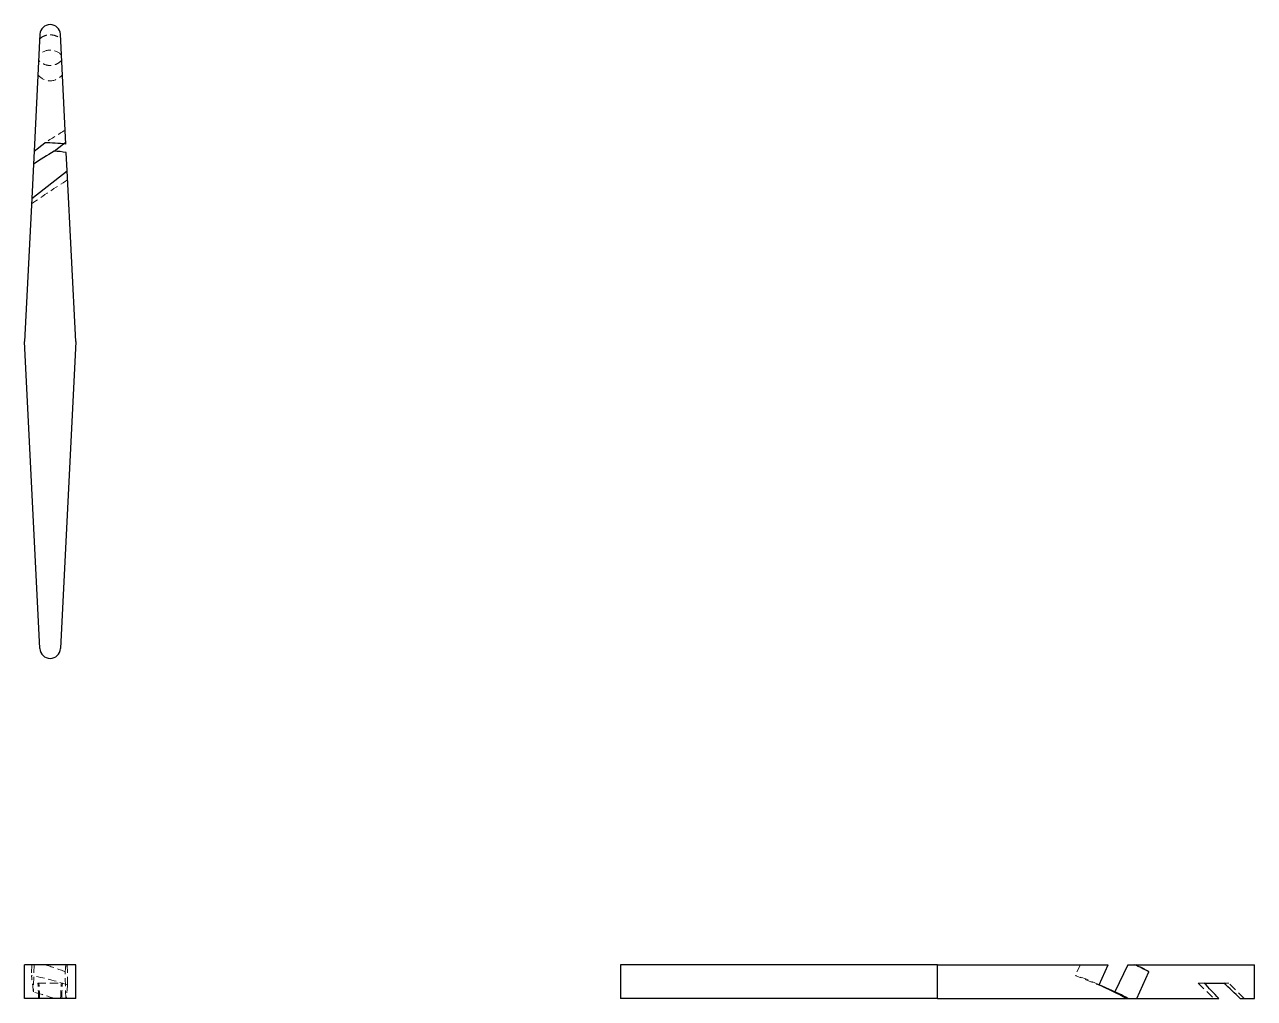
# Model space of a CAD drawing. Header units: millimetres. Extents: x 79 to 273, y 54 to 208.
import ezdxf

# ---------------------------------------------------------------- set-up
doc = ezdxf.new("R2010")
doc.units = ezdxf.units.MM
doc.linetypes.add('HIDDEN', pattern=[1.905, 1.27, -0.635])

msp = doc.modelspace()

# ---------------------------------------------------------------- linework, layer by layer
at = {"color": 7, "linetype": 'Continuous', "lineweight": 25}
for p, q in [((81.39, 206.47), (80.47, 188.02)), ((85.48, 189.13), (84.61, 206.47)), ((80.47, 188.02), (82.17, 189.35)), ((83.64, 188.04), (85.08, 189.17)), ((80.47, 188.02), (80.36, 185.95)), ((85.69, 184.91), (85.54, 187.83)), ((80.36, 185.95), (80.09, 180.54)), ((80.09, 180.54), (85.69, 184.91)), ((87.03, 158), (85.69, 184.91)), ((80.09, 180.54), (78.97, 158)), ((81.39, 109.53), (78.97, 158)), ((87.03, 158), (84.61, 109.53)), ((78.97, 54.34), (78.97, 59.66)), ((81.39, 59.66), (78.97, 59.66)), ((84.61, 59.66), (81.39, 59.66)), ((87.03, 59.66), (84.61, 59.66)), ((87.03, 54.34), (87.03, 59.66)), ((173, 59.66), (173, 54.34)), ((174.53, 59.66), (173, 59.66)), ((223, 59.66), (174.53, 59.66)), ((223, 54.34), (223, 59.66)), ((223, 59.66), (249.91, 59.66)), ((248.5, 56.48), (249.91, 59.66)), ((253.02, 59.66), (250.96, 55.37)), ((253.02, 59.66), (254.13, 59.66)), ((254.13, 59.66), (271.47, 59.66)), ((254.46, 54.34), (256.33, 58.54)), ((271.47, 59.66), (273, 59.66)), ((273, 54.34), (273, 59.66)), ((251.66, 55.04), (248.51, 56.5)), ((265.09, 56.76), (268.19, 56.76)), ((81.39, 54.34), (78.97, 54.34)), ((84.61, 54.34), (81.39, 54.34)), ((87.03, 54.34), (84.61, 54.34)), ((174.53, 54.34), (173, 54.34)), ((223, 54.34), (174.53, 54.34)), ((223, 54.34), (252.83, 54.34)), ((252.83, 54.34), (253.04, 54.34)), ((253.04, 54.34), (254.46, 54.34)), ((254.46, 54.34), (267.37, 54.34)), ((270.74, 54.34), (271.47, 54.34)), ((271.47, 54.34), (273, 54.34))]:
    msp.add_line(p, q, dxfattribs=at)
at = {"color": 7, "linetype": 'HIDDEN', "lineweight": 18}
for p, q in [((85.08, 189.17), (85.46, 189.46)), ((80.09, 59.66), (80.05, 57.95)), ((80.47, 59.66), (80.36, 55.36)), ((85.46, 54.34), (85.37, 58.54)), ((85.76, 56.48), (85.69, 59.66)), ((245.54, 59.66), (244.72, 57.95)), ((81.07, 56.76), (84.93, 56.76)), ((248.51, 56.5), (247.72, 56.87)), ((265.09, 56.76), (264.13, 56.76)), ((264.13, 56.76), (266.55, 54.34)), ((268.19, 56.76), (268.97, 56.76)), ((271.39, 54.34), (268.97, 56.76)), ((250.96, 55.37), (250.95, 55.36))]:
    msp.add_line(p, q, dxfattribs=at)
at = {"color": 7, "linetype": 'Continuous', "lineweight": 25}
for centre, radius, start, end in [((83, 206.39), 1.61, 2.86, 177.14), ((161.63, 62.15), 148.09, 121.7788, 123.2818), ((83, 109.61), 1.61, 182.86, 357.14), ((243.79, 38.01), 18.77, 60.4832, 65.2066)]:
    msp.add_arc(centre, radius, start, end, dxfattribs=at)
at = {"color": 7, "linetype": 'HIDDEN', "lineweight": 18}
for centre, radius, start, end in [((83, 201.55), 2.42, 90, 137.1769), ((83, 201.55), 2.42, 42.8231, 90), ((83, 201.55), 2.42, 217.103, 322.897), ((166.97, 56.17), 157.89, 121.1222, 122.489), ((167.26, 54.26), 152.79, 122.2358, 124.8023), ((66.26, 8.91), 53.19, 68.9429, 72.5954), ((245.23, 41.13), 20.66, 57.482, 63.8026), ((71.69, 13.66), 45.07, 71.8145, 79.3087), ((239.82, 39.75), 18.85, 62.583, 74.9333), ((68.04, 9.91), 47.08, 70.6567, 74.8312), ((243.81, 38.03), 18.74, 65.2087, 67.5864)]:
    msp.add_arc(centre, radius, start, end, dxfattribs=at)
at = {"color": 7, "linetype": 'Continuous', "lineweight": 25}
for centre, major_axis, ratio, start_param, end_param in [((175.21, 43.2), (110.33, -141.21), 0.34202, 2.824132, 2.86636), ((166.21, 54.72), (100.75, -128.95), 0.34202, 2.806913, 2.832728), ((220.93, 7.59), (103.38, -46.12), 0.541315, 1.468404, 1.490282), ((220.93, 7.59), (94.4, -42.11), 0.541315, 1.473063, 1.519929)]:
    msp.add_ellipse(centre, major_axis=major_axis, ratio=ratio, start_param=start_param, end_param=end_param, dxfattribs=at)
at = {"color": 7, "linetype": 'HIDDEN', "lineweight": 18}
for centre, major_axis, ratio, start_param, end_param in [((87.14, 7.59), (2.33, 72.52), 0.065833, 0.771902, 0.79378), ((79.36, 2.99), (-1.58, 64.05), 0.061942, 5.66803, 5.74246), ((87.14, 7.59), (2.13, 66.22), 0.065833, 0.742255, 0.789121), ((230.88, 2.99), (81.91, -39.53), 0.615237, 1.622305, 1.696735)]:
    msp.add_ellipse(centre, major_axis=major_axis, ratio=ratio, start_param=start_param, end_param=end_param, dxfattribs=at)
for points, knots in [([(81.35, 205.74), (81.57, 205.95), (81.83, 206.11), (82.4, 206.33), (82.7, 206.39), (83, 206.39)], [0, 0, 0, 0, 0.5, 0.5, 1, 1, 1, 1]), ([(83, 206.39), (83.3, 206.39), (83.6, 206.33), (84.17, 206.11), (84.43, 205.95), (84.65, 205.74)], [0, 0, 0, 0, 0.5, 0.5, 1, 1, 1, 1]), ([(84.82, 202.37), (84.59, 202.11), (84.31, 201.9), (83.68, 201.62), (83.34, 201.55), (82.66, 201.55), (82.32, 201.62), (81.69, 201.9), (81.41, 202.11), (81.18, 202.37)], [0, 0, 0, 0, 0.25, 0.25, 0.5, 0.5, 0.75, 0.75, 1, 1, 1, 1])]:
    msp.add_open_spline(points, degree=3, knots=knots, dxfattribs=at)
for points in [[(81.18, 54.34), (81.15, 55.15), (81.11, 55.96), (81.07, 56.76)], [(81.35, 54.34), (81.31, 55.14), (81.27, 55.95), (81.23, 56.76)], [(84.65, 54.34), (84.69, 55.14), (84.73, 55.95), (84.77, 56.76)], [(84.82, 54.34), (84.85, 55.15), (84.89, 55.96), (84.93, 56.76)]]:
    msp.add_open_spline(points, degree=3, dxfattribs=at)
at = {"color": 7, "linetype": 'Continuous', "lineweight": 25}
for points in [[(267.37, 54.34), (266.6, 55.15), (265.84, 55.96), (265.09, 56.76)], [(270.74, 54.34), (269.89, 55.14), (269.05, 55.95), (268.19, 56.76)]]:
    msp.add_open_spline(points, degree=3, dxfattribs=at)

doc.saveas('drawing.dxf')
